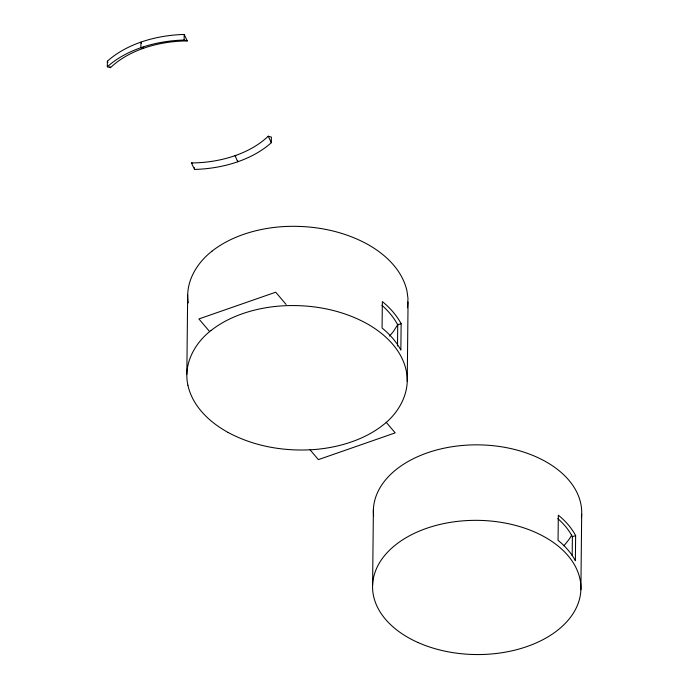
<?xml version="1.0" encoding="UTF-8"?>
<svg xmlns="http://www.w3.org/2000/svg" width="689" height="689" viewBox="0 0 689 689"><rect width="100%" height="100%" fill="white"/><g stroke="black" fill="none" stroke-linecap="round" stroke-linejoin="round"><path stroke-width="1.03" d="M107.32 66.781L107.381 61.192A100.525 64.749 0.6 0 1 184.178 34.45L187.279 40.927A94.729 61.02 0.6 0 0 110.473 67.668L107.32 66.781A100.525 64.749 0.6 0 1 184.127 40.04L187.279 40.927M184.127 40.04L184.178 34.45M186.831 374.308L187.666 295.073M194.522 169.434L191.421 162.957A94.729 61.02 0.6 0 0 268.228 136.215L271.38 137.102L271.32 142.692A100.525 64.749 0.6 0 1 194.522 169.434L194.539 167.685M237.783 160.726L237.765 161.769L235.035 155.68L235.905 155.835M372.603 585.133L373.395 509.636M397.501 346.016L397.725 324.889A112.583 72.517 0.6 0 0 381.913 305.287M401.136 323.701L400.86 350.115A116.682 75.161 0.6 0 0 382.076 327.998L382.352 301.584A116.682 75.161 0.6 0 1 401.136 323.701L397.725 324.889M407.233 381.267L408.06 302.032M572.189 555.584L572.387 536.714A100.525 64.749 0.6 0 0 557.832 518.636M575.634 535.577L575.375 560.743A104.177 67.1 0.6 0 0 558.056 540.357L558.323 515.191A104.177 67.1 0.6 0 1 575.634 535.577L572.387 536.714M580.887 589.767L581.68 514.278M407.492 307.811L407.983 298.363L406.992 291.128A116.389 74.972 0.6 0 0 366.892 243.94C341.219 230.074 311.454 224.881 282.49 226.655A106.192 68.4 0.6 0 0 211.945 251.209M398.104 324.123L393.169 331.779L389.535 336.103M211.962 251.218C196.451 263.198 184.859 282.766 188.312 302.867M211.127 330.453C194.642 343.001 183.153 364.197 187.908 385.203M192.601 163.293L191.421 162.957M227.999 432.408C253.681 446.248 283.437 451.459 312.401 449.676A106.192 68.4 0.6 0 0 382.946 425.122C399.422 412.565 410.911 391.386 406.166 370.372A116.389 74.972 0.6 0 0 366.057 323.175C340.392 309.309 310.627 304.116 281.663 305.899A106.192 68.4 0.6 0 0 211.118 330.453M286.133 304.478L275.712 292.205L198.906 318.947L209.327 331.22M386.167 422.245L395.202 432.873L318.396 459.623L310.059 449.805M268.228 136.215L271.32 142.692M110.473 67.668L109.895 66.454M107.958 62.406L107.381 61.192M141.443 43.261L140.935 42.115L140.875 47.705L143.665 48.213L143.157 47.067M373.61 515.923A104.177 67.1 0.6 0 1 477.925 444.853A104.177 67.1 0.6 0 1 581.413 517.697M571.741 535.129A100.525 64.749 0.6 0 1 563.766 545.766M228.007 432.399A116.389 74.972 0.6 0 1 187.916 385.203M417.947 642.484A104.177 67.1 0.6 0 0 580.62 593.186A104.177 67.1 0.6 0 0 431.676 526.672A104.177 67.1 0.6 0 0 417.947 642.484"/></g></svg>
